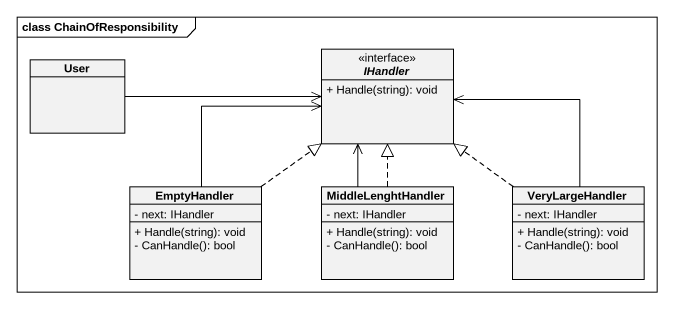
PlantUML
@startuml
mainframe class ChainOfResponsibility
hide circle
hide empty members
skinparam classAttributeIconSize 0
class User
interface IHandler <<interface>> {
  + Handle(string): void
}
class EmptyHandler {
  - next: IHandler
  + Handle(string): void
  - CanHandle(): bool
}
class MiddleLenghtHandler {
  - next: IHandler
  + Handle(string): void
  - CanHandle(): bool
}
class VeryLargeHandler {
  - next: IHandler
  + Handle(string): void
  - CanHandle(): bool
}
User -right-> IHandler
EmptyHandler -up-> IHandler
EmptyHandler .up.|> IHandler
MiddleLenghtHandler -up-> IHandler
MiddleLenghtHandler .up.|> IHandler
VeryLargeHandler -up-> IHandler
VeryLargeHandler .up.|> IHandler
@enduml
